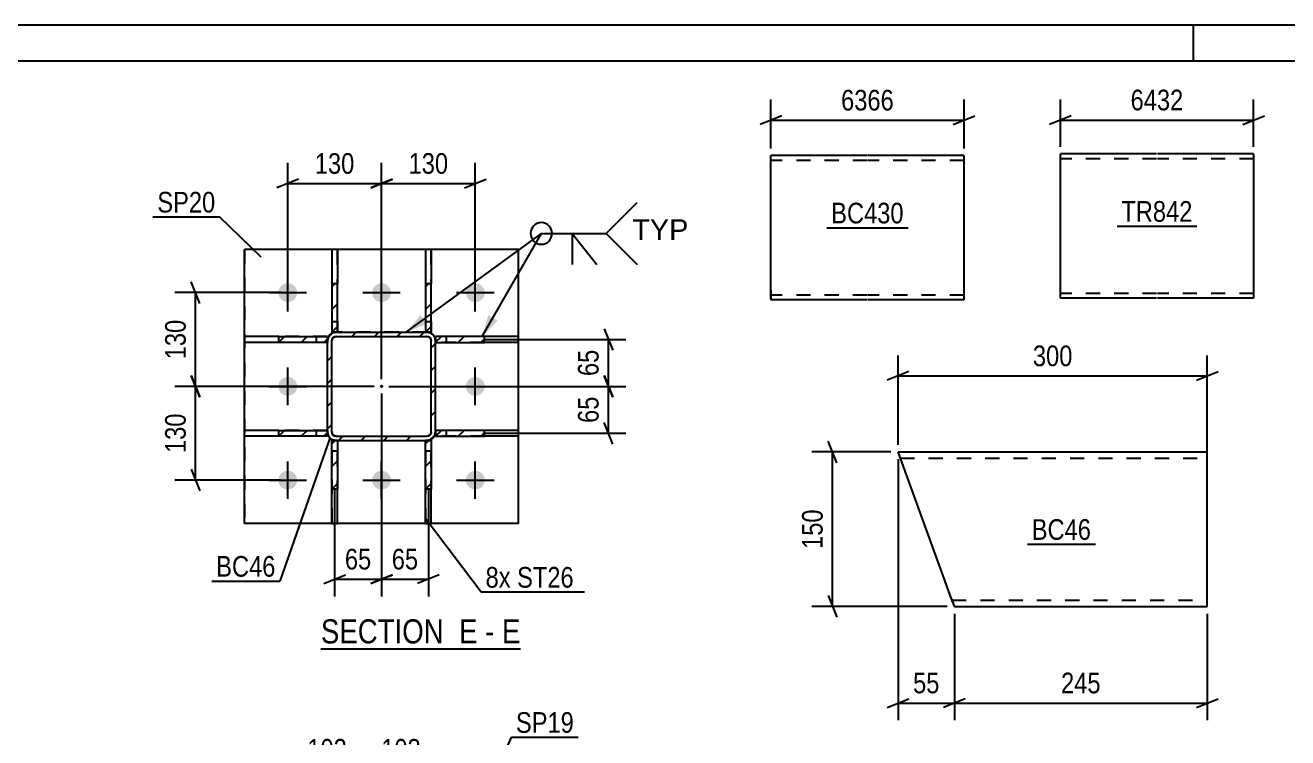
# Model space of a CAD drawing. Header units: millimetres. Extents: x 0 to 841, y 0 to 594.
# Drawn here: x 469.1 to 644.1, y 495.2 to 594 of the extents above; entities that cross this region are included whole.
import ezdxf

# ---------------------------------------------------------------- set-up
doc = ezdxf.new("R2010")
doc.units = ezdxf.units.MM
doc.linetypes.add('DXK_LINE_DOT2', pattern=[3.9198, 1.9599, -1.9599])
doc.linetypes.add('DXK_LINE_DOT3', pattern=[5.9187, 2.979, -0.9799, 0.9799, -0.9799])
doc.styles.add('Arial', font='ARIAL.TTF', dxfattribs={"height": 0.2})
doc.styles.add('Arial Narrow', font='ARIALN.TTF', dxfattribs={"height": 0.2})

# ---------------------------------------------------------------- blocks, each defined once
blk = doc.blocks.new('Unknown-761545952-1128 - 13924')
at = {"color": 5, "linetype": 'Continuous'}
for p, q in [((841, 594), (0, 594)), ((631, 589), (631, 594)), ((836, 589), (5, 589))]:
    blk.add_line(p, q, dxfattribs=at)
blk = doc.blocks.new('Unknown-761545952-13 - 2339')
at = {"color": 6, "linetype": 'Continuous'}
blk.add_line((510.06, 507.53), (537.7, 507.53), dxfattribs=at)
at = {"color": 0, "linetype": 'Continuous'}
for points in [[(528.17, 508.28), (528.17, 511.78), (510.06, 511.78), (510.06, 508.28)], [(531.77, 508.28), (531.77, 511.78), (529.22, 511.78), (529.22, 508.28)], [(534.1, 508.28), (534.1, 511.78), (532.82, 511.78), (532.82, 508.28)], [(537.7, 508.28), (537.7, 511.78), (535.15, 511.78), (535.15, 508.28)]]:
    blk.add_wipeout(points, dxfattribs=at)
at = {"color": 7, "linetype": 'Continuous', "style": 'Arial Narrow'}
for s, p in [('SECTION ', (510.06, 508.28)), ('E', (529.22, 508.28)), ('E', (535.15, 508.28)), ('-', (532.82, 508.28))]:
    blk.add_text(s, height=3.34, dxfattribs=at).set_placement(p)
blk = doc.blocks.new('Part-761545952-2390 - 2339')
at = {"linetype": 'Continuous'}
h = blk.add_hatch(dxfattribs=at)
h.set_pattern_fill('', scale=0.7, style=0, pattern_type=0)
h.set_pattern_definition([(45, (524.5554, 551.424), (-1.57154, 1.57154), [])])
h.paths.add_polyline_path([(524.56, 558.18), (524.56, 551.42), (525.36, 551.42), (525.36, 558.18)])
at = {"color": 2, "linetype": 'Continuous'}
for p, q in [((525.36, 562.92), (524.56, 562.92)), ((524.56, 562.92), (524.56, 558.18)), ((525.36, 562.92), (525.36, 558.18)), ((524.56, 558.18), (524.56, 551.42)), ((524.56, 558.18), (525.36, 558.18)), ((525.36, 551.42), (525.36, 558.18)), ((524.56, 551.42), (524.56, 551.42)), ((524.56, 551.42), (525.36, 551.42)), ((525.36, 551.42), (525.36, 551.42))]:
    blk.add_line(p, q, dxfattribs=at)
at = {"color": 7, "linetype": 'DXK_LINE_DOT2'}
for p, q in [((524.56, 562.92), (524.56, 551.42)), ((525.36, 552.92), (525.36, 562.92)), ((524.56, 552.92), (525.36, 552.92)), ((525.36, 551.42), (524.56, 551.42)), ((525.36, 552.92), (525.36, 551.42)), ((525.36, 551.42), (525.36, 551.42))]:
    blk.add_line(p, q, dxfattribs=at)
blk = doc.blocks.new('Part-761545952-2365 - 2339')
at = {"linetype": 'Continuous'}
h = blk.add_hatch(dxfattribs=at)
h.set_pattern_fill('', scale=0.7, style=0, pattern_type=0)
h.set_pattern_definition([(45, (525.9555, 550.0238), (-1.57154, 1.57154), [])])
h.paths.add_polyline_path([(525.96, 550.82), (525.96, 550.02), (532.72, 550.02), (532.72, 550.82)])
at = {"color": 2, "linetype": 'Continuous'}
for p, q in [((525.96, 550.82), (525.96, 550.82)), ((532.72, 550.82), (525.96, 550.82)), ((525.96, 550.82), (525.96, 550.02)), ((525.96, 550.02), (525.96, 550.02)), ((525.96, 550.02), (532.72, 550.02)), ((537.46, 550.82), (532.72, 550.82)), ((532.72, 550.02), (532.72, 550.82)), ((537.46, 550.02), (532.72, 550.02)), ((537.46, 550.02), (537.46, 550.82))]:
    blk.add_line(p, q, dxfattribs=at)
at = {"color": 7, "linetype": 'DXK_LINE_DOT2'}
for p, q in [((532.72, 550.82), (525.96, 550.82)), ((525.96, 550.82), (525.96, 550.02)), ((532.72, 550.02), (525.96, 550.02)), ((527.46, 550.02), (527.46, 550.82))]:
    blk.add_line(p, q, dxfattribs=at)
blk = doc.blocks.new('Part-761545952-2434 - 2339')
at = {"linetype": 'Continuous'}
h = blk.add_hatch(dxfattribs=at)
h.set_pattern_fill('', scale=0.7, style=0, pattern_type=0)
h.set_pattern_definition([(45, (511.6962, 551.3325), (-1.57154, 1.57154), [])])
h.paths.add_polyline_path([(512.16, 551.42), (511.7, 551.33), (511.31, 551.07), (511.05, 550.68), (510.96, 550.22), (510.96, 537.62), (511.05, 537.16), (511.31, 536.78), (511.7, 536.52), (512.16, 536.42), (524.76, 536.42), (525.21, 536.52), (525.6, 536.78), (525.86, 537.16), (525.96, 537.62), (525.96, 550.22), (525.86, 550.68), (525.6, 551.07), (525.21, 551.33), (524.76, 551.42)])
h.paths.add_polyline_path([(524.76, 550.82), (524.99, 550.78), (525.18, 550.65), (525.31, 550.45), (525.36, 550.22), (525.36, 537.62), (525.31, 537.39), (525.18, 537.2), (524.99, 537.07), (524.76, 537.02), (512.16, 537.02), (511.93, 537.07), (511.73, 537.2), (511.6, 537.39), (511.56, 537.62), (511.56, 550.22), (511.6, 550.45), (511.73, 550.65), (511.93, 550.78), (512.16, 550.82)])
blk.add_hatch(color=246, dxfattribs=at).paths.add_polyline_path([(518.46, 543.82, -1), (518.46, 544.02, -1)])
at = {"color": 7, "linetype": 'DXK_LINE_DOT2'}
for p, q in [((511.7, 551.33), (512.16, 551.42)), ((524.76, 551.42), (512.16, 551.42)), ((524.76, 551.42), (525.21, 551.33)), ((510.96, 550.22), (511.05, 550.68)), ((510.96, 537.62), (510.96, 550.22)), ((511.6, 550.45), (511.56, 550.22)), ((511.56, 537.62), (511.56, 550.22)), ((511.73, 550.65), (511.6, 550.45)), ((511.93, 550.78), (511.73, 550.65)), ((512.16, 550.82), (511.93, 550.78)), ((512.16, 550.82), (524.76, 550.82)), ((524.99, 550.78), (524.76, 550.82)), ((525.18, 550.65), (524.99, 550.78)), ((525.31, 550.45), (525.18, 550.65)), ((525.36, 550.22), (525.31, 550.45)), ((525.36, 537.62), (525.36, 550.22)), ((525.86, 550.68), (525.96, 550.22)), ((525.96, 537.62), (525.96, 550.22)), ((511.05, 537.16), (510.96, 537.62)), ((511.56, 537.62), (511.6, 537.39)), ((511.6, 537.39), (511.73, 537.2)), ((525.18, 537.2), (525.31, 537.39)), ((525.31, 537.39), (525.36, 537.62)), ((525.96, 537.62), (525.86, 537.16)), ((512.16, 536.42), (511.7, 536.52)), ((511.73, 537.2), (511.93, 537.07)), ((511.93, 537.07), (512.16, 537.02)), ((512.16, 537.02), (524.76, 537.02)), ((512.16, 536.42), (524.76, 536.42)), ((524.76, 537.02), (524.99, 537.07)), ((525.21, 536.52), (524.76, 536.42)), ((524.99, 537.07), (525.18, 537.2))]:
    blk.add_line(p, q, dxfattribs=at)
at = {"color": 2, "linetype": 'Continuous'}
for p, q in [((512.16, 551.42), (511.7, 551.33)), ((512.16, 551.42), (512.16, 551.42)), ((512.16, 551.42), (524.76, 551.42)), ((524.76, 551.42), (524.76, 551.42)), ((525.21, 551.33), (524.76, 551.42)), ((511.05, 550.68), (510.96, 550.22)), ((510.96, 550.22), (510.96, 550.22)), ((510.96, 537.62), (510.96, 550.22)), ((511.56, 550.22), (511.6, 550.45)), ((511.56, 550.22), (511.56, 550.22)), ((511.56, 537.62), (511.56, 550.22)), ((511.6, 550.45), (511.73, 550.65)), ((511.73, 550.65), (511.93, 550.78)), ((511.93, 550.78), (512.16, 550.82)), ((512.16, 550.82), (512.16, 550.82)), ((512.16, 550.82), (524.76, 550.82)), ((524.76, 550.82), (524.76, 550.82)), ((524.76, 550.82), (524.99, 550.78)), ((524.99, 550.78), (525.18, 550.65)), ((525.18, 550.65), (525.31, 550.45)), ((525.31, 550.45), (525.36, 550.22)), ((525.36, 550.22), (525.36, 550.22)), ((525.36, 537.62), (525.36, 550.22)), ((525.96, 550.22), (525.86, 550.68)), ((525.96, 550.22), (525.96, 550.22)), ((525.96, 537.62), (525.96, 550.22)), ((510.96, 537.62), (510.96, 537.62)), ((510.96, 537.62), (511.05, 537.16)), ((511.56, 537.62), (511.56, 537.62)), ((511.6, 537.39), (511.56, 537.62)), ((511.73, 537.2), (511.6, 537.39)), ((525.31, 537.39), (525.18, 537.2)), ((525.36, 537.62), (525.31, 537.39)), ((525.36, 537.62), (525.36, 537.62)), ((525.86, 537.16), (525.96, 537.62)), ((525.96, 537.62), (525.96, 537.62)), ((511.7, 536.52), (512.16, 536.42)), ((511.93, 537.07), (511.73, 537.2)), ((512.16, 537.02), (511.93, 537.07)), ((512.16, 537.02), (512.16, 537.02)), ((512.16, 537.02), (524.76, 537.02)), ((512.16, 536.42), (512.16, 536.42)), ((512.16, 536.42), (524.76, 536.42)), ((524.99, 537.07), (524.76, 537.02)), ((524.76, 537.02), (524.76, 537.02)), ((524.76, 536.42), (525.21, 536.52)), ((524.76, 536.42), (524.76, 536.42)), ((525.18, 537.2), (524.99, 537.07))]:
    blk.add_line(p, q, dxfattribs=at)
at = {"color": 7, "linetype": 'DXK_LINE_DOT3'}
blk.add_line((518.46, 543.92), (518.46, 543.92), dxfattribs=at)
at = {"color": 246, "linetype": 'DXK_LINE_DOT2'}
blk.add_line((518.46, 543.92), (518.46, 543.92), dxfattribs=at)
at = {"color": 246, "linetype": 'Continuous'}
blk.add_circle((518.46, 543.92), 0.1, dxfattribs=at)
at = {"color": 7, "linetype": 'DXK_LINE_DOT2'}
for centre, start, end in [((512.16, 550.22), 112.501, 157.501), ((524.76, 550.22), 22.501, 67.501), ((512.16, 537.62), 202.501, 247.501), ((524.76, 537.62), 292.501, 337.501)]:
    blk.add_arc(centre, 1.2, start, end, dxfattribs=at)
at = {"color": 2, "linetype": 'Continuous'}
for centre, start, end in [((512.16, 550.22), 112.501, 157.501), ((524.76, 550.22), 22.501, 67.501), ((512.16, 537.62), 202.501, 247.501), ((524.76, 537.62), 292.501, 337.501)]:
    blk.add_arc(centre, 1.2, start, end, dxfattribs=at)
blk = doc.blocks.new('Part-761545952-2370 - 2339')
at = {"linetype": 'Continuous'}
h = blk.add_hatch(dxfattribs=at)
h.set_pattern_fill('', scale=0.7, style=0, pattern_type=0)
h.set_pattern_definition([(45, (525.9557, 537.0243), (-1.57154, 1.57154), [])])
h.paths.add_polyline_path([(525.96, 537.82), (525.96, 537.02), (532.72, 537.02), (532.72, 537.82)])
at = {"color": 2, "linetype": 'Continuous'}
for p, q in [((525.96, 537.82), (525.96, 537.82)), ((532.72, 537.82), (525.96, 537.82)), ((525.96, 537.82), (525.96, 537.02)), ((537.46, 537.82), (532.72, 537.82)), ((532.72, 537.02), (532.72, 537.82)), ((537.46, 537.02), (537.46, 537.82)), ((525.96, 537.02), (525.96, 537.02)), ((525.96, 537.02), (532.72, 537.02)), ((537.46, 537.02), (532.72, 537.02))]:
    blk.add_line(p, q, dxfattribs=at)
at = {"color": 7, "linetype": 'DXK_LINE_DOT2'}
for p, q in [((532.72, 537.82), (525.96, 537.82)), ((525.96, 537.82), (525.96, 537.02)), ((527.46, 537.02), (527.46, 537.82)), ((532.72, 537.02), (525.96, 537.02))]:
    blk.add_line(p, q, dxfattribs=at)
blk = doc.blocks.new('Part-761545952-2375 - 2339')
at = {"linetype": 'Continuous'}
h = blk.add_hatch(dxfattribs=at)
h.set_pattern_fill('', scale=0.7, style=0, pattern_type=0)
h.set_pattern_definition([(45, (504.1955, 537.024), (-1.57154, 1.57154), [])])
h.paths.add_polyline_path([(504.2, 537.82), (504.2, 537.02), (510.96, 537.02), (510.96, 537.82)])
at = {"color": 2, "linetype": 'Continuous'}
for p, q in [((499.46, 537.02), (499.46, 537.82)), ((504.2, 537.82), (499.46, 537.82)), ((504.2, 537.02), (504.2, 537.82)), ((504.2, 537.82), (510.96, 537.82)), ((510.96, 537.82), (510.96, 537.82)), ((510.96, 537.82), (510.96, 537.02)), ((504.2, 537.02), (499.46, 537.02)), ((510.96, 537.02), (504.2, 537.02)), ((510.96, 537.02), (510.96, 537.02))]:
    blk.add_line(p, q, dxfattribs=at)
at = {"color": 7, "linetype": 'DXK_LINE_DOT2'}
for p, q in [((510.96, 537.82), (504.2, 537.82)), ((509.46, 537.02), (509.46, 537.82)), ((510.96, 537.02), (510.96, 537.82)), ((510.96, 537.02), (504.2, 537.02))]:
    blk.add_line(p, q, dxfattribs=at)
blk = doc.blocks.new('Part-761545952-2444 - 2339')
at = {"color": 2, "linetype": 'Continuous'}
for p, q in [((499.46, 562.92), (499.46, 562.92)), ((499.46, 524.92), (499.46, 562.92)), ((537.46, 562.92), (499.46, 562.92)), ((537.46, 524.92), (537.46, 562.92)), ((499.46, 524.92), (499.46, 524.92)), ((537.46, 524.92), (499.46, 524.92))]:
    blk.add_line(p, q, dxfattribs=at)
at = {"color": 7, "linetype": 'DXK_LINE_DOT2'}
for p, q in [((499.46, 562.92), (499.46, 524.92)), ((537.46, 562.92), (537.46, 562.92)), ((537.46, 524.92), (537.46, 562.92)), ((537.46, 524.92), (537.46, 524.92))]:
    blk.add_line(p, q, dxfattribs=at)
blk = doc.blocks.new('Part-761545952-2380 - 2339')
at = {"linetype": 'Continuous'}
h = blk.add_hatch(dxfattribs=at)
h.set_pattern_fill('', scale=0.7, style=0, pattern_type=0)
h.set_pattern_definition([(45, (504.1953, 550.0234), (-1.57154, 1.57154), [])])
h.paths.add_polyline_path([(504.2, 550.82), (504.2, 550.02), (510.96, 550.02), (510.96, 550.82)])
at = {"color": 2, "linetype": 'Continuous'}
for p, q in [((499.46, 550.02), (499.46, 550.82)), ((504.2, 550.82), (499.46, 550.82)), ((504.2, 550.02), (499.46, 550.02)), ((504.2, 550.02), (504.2, 550.82)), ((504.2, 550.82), (510.96, 550.82)), ((510.96, 550.02), (504.2, 550.02)), ((510.96, 550.82), (510.96, 550.82)), ((510.96, 550.82), (510.96, 550.02)), ((510.96, 550.02), (510.96, 550.02))]:
    blk.add_line(p, q, dxfattribs=at)
at = {"color": 7, "linetype": 'DXK_LINE_DOT2'}
for p, q in [((510.96, 550.82), (504.2, 550.82)), ((510.96, 550.02), (504.2, 550.02)), ((509.46, 550.02), (509.46, 550.82)), ((510.96, 550.02), (510.96, 550.82))]:
    blk.add_line(p, q, dxfattribs=at)
blk = doc.blocks.new('Part-761545952-2401 - 2339')
at = {"linetype": 'Continuous'}
h = blk.add_hatch(dxfattribs=at)
h.set_pattern_fill('', scale=0.7, style=0, pattern_type=0)
h.set_pattern_definition([(45, (524.5558, 529.6642), (-1.57154, 1.57154), [])])
h.paths.add_polyline_path([(524.56, 536.42), (524.56, 529.66), (525.36, 529.66), (525.36, 536.42)])
at = {"color": 2, "linetype": 'Continuous'}
for p, q in [((524.56, 536.42), (524.56, 536.42)), ((524.56, 529.66), (524.56, 536.42)), ((524.56, 536.42), (525.36, 536.42)), ((525.36, 536.42), (525.36, 536.42)), ((525.36, 536.42), (525.36, 529.66)), ((524.56, 524.92), (524.56, 529.66)), ((525.36, 529.66), (524.56, 529.66)), ((525.36, 524.92), (525.36, 529.66)), ((524.56, 524.92), (525.36, 524.92))]:
    blk.add_line(p, q, dxfattribs=at)
at = {"color": 7, "linetype": 'DXK_LINE_DOT2'}
for p, q in [((524.56, 534.92), (524.56, 536.42)), ((525.36, 536.42), (524.56, 536.42)), ((525.36, 524.92), (525.36, 536.42)), ((525.36, 534.92), (524.56, 534.92)), ((524.56, 534.92), (524.56, 524.92))]:
    blk.add_line(p, q, dxfattribs=at)
blk = doc.blocks.new('Part-761545952-2385 - 2339')
at = {"linetype": 'Continuous'}
h = blk.add_hatch(dxfattribs=at)
h.set_pattern_fill('', scale=0.7, style=0, pattern_type=0)
h.set_pattern_definition([(45, (511.5554, 551.4238), (-1.57154, 1.57154), [])])
h.paths.add_polyline_path([(511.56, 558.18), (511.56, 551.42), (512.36, 551.42), (512.36, 558.18)])
at = {"color": 2, "linetype": 'Continuous'}
for p, q in [((512.36, 562.92), (511.56, 562.92)), ((511.56, 562.92), (511.56, 558.18)), ((512.36, 562.92), (512.36, 558.18)), ((511.56, 558.18), (511.56, 551.42)), ((511.56, 558.18), (512.36, 558.18)), ((512.36, 551.42), (512.36, 558.18)), ((511.56, 551.42), (511.56, 551.42)), ((511.56, 551.42), (512.36, 551.42)), ((512.36, 551.42), (512.36, 551.42))]:
    blk.add_line(p, q, dxfattribs=at)
at = {"color": 7, "linetype": 'DXK_LINE_DOT2'}
for p, q in [((511.56, 562.92), (511.56, 551.42)), ((512.36, 552.92), (512.36, 562.92)), ((511.56, 552.92), (512.36, 552.92)), ((512.36, 551.42), (511.56, 551.42)), ((512.36, 552.92), (512.36, 551.42)), ((512.36, 551.42), (512.36, 551.42))]:
    blk.add_line(p, q, dxfattribs=at)
blk = doc.blocks.new('Part-761545952-2395 - 2339')
at = {"linetype": 'Continuous'}
h = blk.add_hatch(dxfattribs=at)
h.set_pattern_fill('', scale=0.7, style=0, pattern_type=0)
h.set_pattern_definition([(45, (511.5558, 529.664), (-1.57154, 1.57154), [])])
h.paths.add_polyline_path([(511.56, 536.42), (511.56, 529.66), (512.36, 529.66), (512.36, 536.42)])
at = {"color": 2, "linetype": 'Continuous'}
for p, q in [((511.56, 536.42), (511.56, 536.42)), ((511.56, 529.66), (511.56, 536.42)), ((511.56, 536.42), (512.36, 536.42)), ((512.36, 536.42), (512.36, 536.42)), ((512.36, 536.42), (512.36, 529.66)), ((511.56, 524.92), (511.56, 529.66)), ((512.36, 529.66), (511.56, 529.66)), ((512.36, 524.92), (512.36, 529.66)), ((511.56, 524.92), (512.36, 524.92))]:
    blk.add_line(p, q, dxfattribs=at)
at = {"color": 7, "linetype": 'DXK_LINE_DOT2'}
for p, q in [((511.56, 534.92), (511.56, 536.42)), ((512.36, 536.42), (511.56, 536.42)), ((512.36, 524.92), (512.36, 536.42)), ((512.36, 534.92), (511.56, 534.92)), ((511.56, 534.92), (511.56, 524.92))]:
    blk.add_line(p, q, dxfattribs=at)
blk = doc.blocks.new('Bolt-761545952-2409 - 2339')
at = {"linetype": 'Continuous'}
for points in [[(505.46, 558.22, -1), (505.46, 555.62, -1)], [(518.46, 558.22, -1), (518.46, 555.62, -1)], [(531.46, 558.22, -1), (531.46, 555.62, -1)], [(505.46, 545.22, -1), (505.46, 542.62, -1)], [(531.46, 545.22, -1), (531.46, 542.62, -1)], [(505.46, 532.22, -1), (505.46, 529.62, -1)], [(518.46, 532.22, -1), (518.46, 529.62, -1)], [(531.46, 532.22, -1), (531.46, 529.62, -1)]]:
    blk.add_hatch(color=1, dxfattribs=at).paths.add_polyline_path(points)
at = {"color": 1, "linetype": 'Continuous'}
for p, q in [((505.46, 554.32), (505.46, 559.52)), ((518.46, 554.32), (518.46, 559.52)), ((531.46, 554.32), (531.46, 559.52)), ((502.86, 556.92), (508.06, 556.92)), ((515.86, 556.92), (521.06, 556.92)), ((528.86, 556.92), (534.06, 556.92)), ((505.46, 541.32), (505.46, 546.52)), ((531.46, 541.32), (531.46, 546.52)), ((502.86, 543.92), (508.06, 543.92)), ((528.86, 543.92), (534.06, 543.92)), ((505.46, 528.32), (505.46, 533.52)), ((518.46, 528.32), (518.46, 533.52)), ((531.46, 528.32), (531.46, 533.52)), ((502.86, 530.92), (508.06, 530.92)), ((515.86, 530.92), (521.06, 530.92)), ((528.86, 530.92), (534.06, 530.92))]:
    blk.add_line(p, q, dxfattribs=at)
blk = doc.blocks.new('Part-761545952-2839 - 2834')
at = {"color": 2, "linetype": 'Continuous'}
for p, q in [((590.07, 534.83), (590.06, 534.83)), ((590.06, 534.83), (632.92, 534.83)), ((597.48, 514.46), (590.06, 534.83)), ((632.92, 534.83), (632.92, 534.83)), ((632.92, 513.4), (632.92, 534.83)), ((597.82, 513.53), (597.48, 514.46)), ((597.86, 513.4), (597.82, 513.53)), ((597.86, 513.4), (597.86, 513.4)), ((597.86, 513.4), (632.92, 513.4)), ((632.92, 513.4), (632.92, 513.4))]:
    blk.add_line(p, q, dxfattribs=at)
at = {"color": 7, "linetype": 'DXK_LINE_DOT2'}
for p, q in [((590.07, 534.83), (632.92, 534.83)), ((590.38, 533.98), (632.92, 533.98)), ((590.38, 533.98), (632.92, 533.98)), ((590.38, 533.98), (590.38, 533.98)), ((632.92, 513.4), (632.92, 534.83)), ((632.92, 533.98), (632.92, 533.98)), ((597.24, 515.12), (597.24, 515.12)), ((597.24, 515.12), (597.24, 515.12)), ((597.48, 514.46), (597.68, 513.91)), ((597.55, 514.26), (632.92, 514.26)), ((597.55, 514.26), (632.92, 514.26)), ((597.55, 514.26), (597.55, 514.26)), ((597.86, 513.4), (632.92, 513.4)), ((597.86, 513.4), (597.86, 513.4)), ((632.92, 514.26), (632.92, 514.26))]:
    blk.add_line(p, q, dxfattribs=at)
blk = doc.blocks.new('Part-761545952-4842 - 4837')
at = {"color": 2, "linetype": 'Continuous'}
for p, q in [((625.9, 576.15), (612.56, 576.15)), ((612.56, 557.48), (612.56, 576.15)), ((639.33, 576.15), (626, 576.15)), ((639.33, 576.15), (639.33, 556.15)), ((612.56, 556.15), (612.56, 557.48)), ((625.9, 556.15), (612.56, 556.15)), ((639.33, 556.15), (626, 556.15))]:
    blk.add_line(p, q, dxfattribs=at)
at = {"color": 7, "linetype": 'DXK_LINE_DOT2'}
for p, q in [((625.9, 575.48), (612.56, 575.48)), ((639.33, 575.48), (626, 575.48)), ((612.56, 556.25), (612.56, 557.48)), ((612.56, 556.82), (612.56, 556.87)), ((625.9, 556.82), (612.56, 556.82)), ((639.33, 556.82), (626, 556.82)), ((639.33, 556.82), (639.33, 556.87))]:
    blk.add_line(p, q, dxfattribs=at)
blk = doc.blocks.new('Part-761545952-6386 - 6381')
at = {"color": 2, "linetype": 'Continuous'}
for p, q in [((585.76, 575.92), (572.43, 575.92)), ((572.43, 557.26), (572.43, 575.92)), ((599.19, 575.92), (585.86, 575.92)), ((599.19, 575.92), (599.19, 555.92)), ((572.43, 557.26), (572.43, 555.92)), ((585.76, 555.92), (572.43, 555.92)), ((599.19, 555.92), (585.86, 555.92))]:
    blk.add_line(p, q, dxfattribs=at)
at = {"color": 7, "linetype": 'DXK_LINE_DOT2'}
for p, q in [((585.76, 575.26), (572.43, 575.26)), ((599.19, 575.26), (585.86, 575.26)), ((572.43, 556.03), (572.43, 557.26)), ((572.43, 556.59), (572.43, 556.64)), ((585.76, 556.59), (572.43, 556.59)), ((599.19, 556.59), (585.86, 556.59)), ((599.19, 556.59), (599.19, 556.64))]:
    blk.add_line(p, q, dxfattribs=at)
blk = doc.blocks.new('StraightDimension-761545952-7847 - 2339')
at = {"color": 7, "linetype": 'Continuous'}
for p, q in [((518.46, 544.92), (518.46, 574.9)), ((531.46, 557.92), (531.46, 574.9)), ((519.96, 572.65), (516.96, 571.45)), ((529.96, 571.45), (532.96, 572.65)), ((518.46, 572.05), (531.46, 572.05))]:
    blk.add_line(p, q, dxfattribs=at)
at = {"color": 0}
blk.add_wipeout([(528.3, 572.8), (528.3, 577), (521.61, 577), (521.61, 572.8)], dxfattribs=at)
at = {"color": 3, "style": 'Arial Narrow'}
blk.add_text('130', height=2.863, dxfattribs=at).set_placement((522.21, 573.4))
blk = doc.blocks.new('StraightDimension-761545952-7898 - 2339')
at = {"color": 7, "linetype": 'Continuous'}
for p, q in [((493.27, 555.42), (492.07, 558.42)), ((504.46, 556.92), (489.82, 556.92)), ((492.67, 543.92), (492.67, 556.92)), ((492.07, 545.42), (493.27, 542.42)), ((517.46, 543.92), (489.82, 543.92))]:
    blk.add_line(p, q, dxfattribs=at)
at = {"color": 0}
blk.add_wipeout([(491.92, 553.77), (487.72, 553.77), (487.72, 547.08), (491.92, 547.08)], dxfattribs=at)
at = {"color": 3, "style": 'Arial Narrow'}
blk.add_text('130', height=2.863, rotation=90.0002, dxfattribs=at).set_placement((491.32, 547.68))
blk = doc.blocks.new('StraightDimension-761545952-7848 - 2339')
at = {"color": 7, "linetype": 'Continuous'}
for p, q in [((505.46, 557.92), (505.46, 574.9)), ((518.46, 544.92), (518.46, 574.9)), ((506.96, 572.65), (503.96, 571.45)), ((516.96, 571.45), (519.96, 572.65)), ((505.46, 572.05), (518.46, 572.05))]:
    blk.add_line(p, q, dxfattribs=at)
at = {"color": 0}
blk.add_wipeout([(515.3, 572.8), (515.3, 577), (508.61, 577), (508.61, 572.8)], dxfattribs=at)
at = {"color": 3, "style": 'Arial Narrow'}
blk.add_text('130', height=2.863, dxfattribs=at).set_placement((509.21, 573.4))
blk = doc.blocks.new('StraightDimension-761545952-7899 - 2339')
at = {"color": 7, "linetype": 'Continuous'}
for p, q in [((493.27, 542.42), (492.07, 545.42)), ((517.46, 543.92), (489.82, 543.92)), ((492.67, 530.92), (492.67, 543.92)), ((492.07, 532.42), (493.27, 529.42)), ((504.46, 530.92), (489.82, 530.92))]:
    blk.add_line(p, q, dxfattribs=at)
at = {"color": 0}
blk.add_wipeout([(491.92, 540.77), (487.72, 540.77), (487.72, 534.08), (491.92, 534.08)], dxfattribs=at)
at = {"color": 3, "style": 'Arial Narrow'}
blk.add_text('130', height=2.863, rotation=90.0002, dxfattribs=at).set_placement((491.32, 534.68))
blk = doc.blocks.new('StraightDimension-761545952-23137 - 2339')
at = {"color": 7, "linetype": 'Continuous'}
for p, q in [((549.3, 551.92), (550.5, 548.92)), ((532.71, 550.42), (552.3, 550.42)), ((549.9, 543.92), (549.9, 550.42)), ((550.5, 542.42), (549.3, 545.42)), ((519.46, 543.92), (552.3, 543.92))]:
    blk.add_line(p, q, dxfattribs=at)
at = {"color": 0}
blk.add_wipeout([(549.15, 549.6), (544.95, 549.6), (544.95, 544.75), (549.15, 544.75)], dxfattribs=at)
at = {"color": 3, "style": 'Arial Narrow'}
blk.add_text('65', height=2.863, rotation=90.0002, dxfattribs=at).set_placement((548.55, 545.35))
blk = doc.blocks.new('StraightDimension-761545952-23138 - 2339')
at = {"color": 7, "linetype": 'Continuous'}
for p, q in [((549.3, 545.42), (550.5, 542.42)), ((519.46, 543.92), (552.3, 543.92)), ((549.9, 537.42), (549.9, 543.92)), ((532.71, 537.42), (552.3, 537.42)), ((550.5, 535.92), (549.3, 538.92))]:
    blk.add_line(p, q, dxfattribs=at)
at = {"color": 0}
blk.add_wipeout([(549.15, 543.1), (544.95, 543.1), (544.95, 538.25), (549.15, 538.25)], dxfattribs=at)
at = {"color": 3, "style": 'Arial Narrow'}
blk.add_text('65', height=2.863, rotation=90.0002, dxfattribs=at).set_placement((548.55, 538.85))
blk = doc.blocks.new('StraightDimension-761545952-23164 - 2339')
at = {"color": 7, "linetype": 'Continuous'}
for p, q in [((518.46, 542.92), (518.46, 514.78)), ((524.96, 529.67), (524.96, 514.78)), ((516.96, 516.58), (519.96, 517.78)), ((518.46, 517.18), (524.96, 517.18)), ((526.46, 517.78), (523.46, 516.58))]:
    blk.add_line(p, q, dxfattribs=at)
at = {"color": 0}
blk.add_wipeout([(524.13, 517.93), (524.13, 522.13), (519.28, 522.13), (519.28, 517.93)], dxfattribs=at)
at = {"color": 3, "style": 'Arial Narrow'}
blk.add_text('65', height=2.863, dxfattribs=at).set_placement((519.88, 518.53))
blk = doc.blocks.new('StraightDimension-761545952-23165 - 2339')
at = {"color": 7, "linetype": 'Continuous'}
for p, q in [((518.46, 542.92), (518.46, 514.78)), ((511.96, 529.67), (511.96, 514.78)), ((510.46, 516.58), (513.46, 517.78)), ((511.96, 517.18), (518.46, 517.18)), ((519.96, 517.78), (516.96, 516.58))]:
    blk.add_line(p, q, dxfattribs=at)
at = {"color": 0}
blk.add_wipeout([(517.63, 517.93), (517.63, 522.13), (512.78, 522.13), (512.78, 517.93)], dxfattribs=at)
at = {"color": 3, "style": 'Arial Narrow'}
blk.add_text('65', height=2.863, dxfattribs=at).set_placement((513.38, 518.53))
blk = doc.blocks.new('StraightDimension-761545952-13620 - 3570')
at = {"color": 7, "linetype": 'Continuous'}
for p, q in [((505.79, 479.41), (505.79, 493.66)), ((516.04, 469.16), (516.04, 493.66)), ((504.29, 490.21), (507.29, 491.41)), ((505.79, 490.81), (516.04, 490.81)), ((517.54, 491.41), (514.54, 490.21))]:
    blk.add_line(p, q, dxfattribs=at)
at = {"color": 0}
blk.add_wipeout([(514.26, 491.56), (514.26, 495.76), (507.57, 495.76), (507.57, 491.56)], dxfattribs=at)
at = {"color": 3, "style": 'Arial Narrow'}
blk.add_text('102', height=2.863, dxfattribs=at).set_placement((508.17, 492.16))
blk = doc.blocks.new('StraightDimension-761545952-13619 - 3570')
at = {"color": 7, "linetype": 'Continuous'}
for p, q in [((516.04, 469.16), (516.04, 493.66)), ((526.29, 479.41), (526.29, 493.66)), ((514.54, 490.21), (517.54, 491.41)), ((516.04, 490.81), (526.29, 490.81)), ((527.79, 491.41), (524.79, 490.21))]:
    blk.add_line(p, q, dxfattribs=at)
at = {"color": 0}
blk.add_wipeout([(524.51, 491.56), (524.51, 495.76), (517.82, 495.76), (517.82, 491.56)], dxfattribs=at)
at = {"color": 3, "style": 'Arial Narrow'}
blk.add_text('103', height=2.863, dxfattribs=at).set_placement((518.42, 492.16))
blk = doc.blocks.new('StraightDimension-761545952-2855 - 2834')
at = {"color": 7, "linetype": 'Continuous'}
for p, q in [((590.07, 533.83), (590.07, 497.61)), ((597.86, 512.4), (597.86, 497.61)), ((588.57, 499.41), (591.57, 500.61)), ((599.36, 500.61), (596.36, 499.41)), ((590.07, 500.01), (597.86, 500.01))]:
    blk.add_line(p, q, dxfattribs=at)
at = {"color": 0}
blk.add_wipeout([(596.39, 500.76), (596.39, 504.96), (591.54, 504.96), (591.54, 500.76)], dxfattribs=at)
at = {"color": 3, "style": 'Arial Narrow'}
blk.add_text('55', height=2.863, dxfattribs=at).set_placement((592.14, 501.36))
blk = doc.blocks.new('StraightDimension-761545952-2841 - 2834')
at = {"color": 7, "linetype": 'Continuous'}
for p, q in [((590.07, 535.83), (590.07, 548.22)), ((632.92, 525.12), (632.92, 548.22)), ((591.57, 545.97), (588.57, 544.77)), ((590.07, 545.37), (632.92, 545.37)), ((631.42, 544.77), (634.42, 545.97))]:
    blk.add_line(p, q, dxfattribs=at)
at = {"color": 0}
blk.add_wipeout([(614.84, 546.12), (614.84, 550.32), (608.15, 550.32), (608.15, 546.12)], dxfattribs=at)
at = {"color": 3, "style": 'Arial Narrow'}
blk.add_text('300', height=2.863, dxfattribs=at).set_placement((608.75, 546.72))
blk = doc.blocks.new('StraightDimension-761545952-2874 - 2834')
at = {"color": 7, "linetype": 'Continuous'}
for p, q in [((597.86, 512.4), (597.86, 497.61)), ((632.92, 512.4), (632.92, 497.61)), ((599.36, 500.61), (596.36, 499.41)), ((631.42, 499.41), (634.42, 500.61)), ((597.86, 500.01), (632.92, 500.01))]:
    blk.add_line(p, q, dxfattribs=at)
at = {"color": 0}
blk.add_wipeout([(618.74, 500.76), (618.74, 504.96), (612.05, 504.96), (612.05, 500.76)], dxfattribs=at)
at = {"color": 3, "style": 'Arial Narrow'}
blk.add_text('245', height=2.863, dxfattribs=at).set_placement((612.65, 501.36))
blk = doc.blocks.new('StraightDimension-761545952-2892 - 2834')
at = {"color": 7, "linetype": 'Continuous'}
for p, q in [((581.56, 533.33), (580.36, 536.33)), ((589.07, 534.83), (578.11, 534.83)), ((580.96, 513.4), (580.96, 534.83)), ((580.36, 514.9), (581.56, 511.9)), ((596.86, 513.4), (578.11, 513.4))]:
    blk.add_line(p, q, dxfattribs=at)
at = {"color": 0}
blk.add_wipeout([(580.21, 527.46), (576.01, 527.46), (576.01, 520.78), (580.21, 520.78)], dxfattribs=at)
at = {"color": 3, "style": 'Arial Narrow'}
blk.add_text('150', height=2.863, rotation=90.0002, dxfattribs=at).set_placement((579.61, 521.38))
blk = doc.blocks.new('StraightDimension-761545952-4848 - 4837')
at = {"color": 7, "linetype": 'Continuous'}
for p, q in [((612.56, 577.15), (612.56, 583.7)), ((639.33, 577.15), (639.33, 583.7)), ((614.06, 581.45), (611.06, 580.25)), ((637.83, 580.25), (640.83, 581.45)), ((612.56, 580.85), (639.33, 580.85))]:
    blk.add_line(p, q, dxfattribs=at)
at = {"color": 0}
blk.add_wipeout([(630.2, 581.6), (630.2, 585.8), (621.69, 585.8), (621.69, 581.6)], dxfattribs=at)
at = {"color": 3, "style": 'Arial Narrow'}
blk.add_text('6432', height=2.863, dxfattribs=at).set_placement((622.29, 582.2))
blk = doc.blocks.new('StraightDimension-761545952-6392 - 6381')
at = {"color": 7, "linetype": 'Continuous'}
for p, q in [((572.43, 576.92), (572.43, 583.68)), ((599.2, 576.92), (599.2, 583.68)), ((573.93, 581.43), (570.93, 580.23)), ((597.7, 580.23), (600.7, 581.43)), ((572.43, 580.83), (599.2, 580.83))]:
    blk.add_line(p, q, dxfattribs=at)
at = {"color": 0}
blk.add_wipeout([(590.07, 581.58), (590.07, 585.78), (581.56, 585.78), (581.56, 581.58)], dxfattribs=at)
at = {"color": 3, "style": 'Arial Narrow'}
blk.add_text('6366', height=2.863, dxfattribs=at).set_placement((582.16, 582.18))
blk = doc.blocks.new('Mark-761545952-2430 - 2339')
at = {"color": 0}
blk.add_wipeout([(503.76, 517.53), (503.76, 520.53), (495.54, 520.53), (495.54, 517.53)], dxfattribs=at)
blk.add_wipeout([(503.76, 517.53), (503.76, 520.53), (495.54, 520.53), (495.54, 517.53)], dxfattribs=at)
at = {"color": 30, "linetype": 'Continuous'}
for p in [(511.28, 536.75), (494.94, 516.93)]:
    blk.add_line(p, (504.36, 516.93), dxfattribs=at)
at = {"color": 3, "style": 'Arial Narrow'}
blk.add_text('BC46', height=2.863, dxfattribs=at).set_placement((495.54, 517.53))
blk = doc.blocks.new('Mark-761545952-2440 - 2339')
at = {"color": 0}
blk.add_wipeout([(495.42, 568.03), (495.42, 571.03), (487.38, 571.03), (487.38, 568.03)], dxfattribs=at)
blk.add_wipeout([(495.42, 568.03), (495.42, 571.03), (487.38, 571.03), (487.38, 568.03)], dxfattribs=at)
at = {"color": 30, "linetype": 'Continuous'}
for p in [(486.78, 567.43), (501.78, 561.85)]:
    blk.add_line(p, (496.02, 567.43), dxfattribs=at)
at = {"color": 3, "style": 'Arial Narrow'}
blk.add_text('SP20', height=2.863, dxfattribs=at).set_placement((487.38, 568.03))
blk = doc.blocks.new('MarkSet-761545952-2658 - 2339')
at = {"color": 0}
for points in [[(536.35, 516.01), (536.35, 519.01), (532.88, 519.01), (532.88, 516.01)], [(545.1, 516.01), (545.1, 519.01), (537.25, 519.01), (537.25, 516.01)]]:
    blk.add_wipeout(points, dxfattribs=at)
for points in [[(536.35, 516.01), (536.35, 519.01), (532.88, 519.01), (532.88, 516.01)], [(545.1, 516.01), (545.1, 519.01), (537.25, 519.01), (537.25, 516.01)]]:
    blk.add_wipeout(points, dxfattribs=at)
at = {"color": 30, "linetype": 'Continuous'}
for p, q in [((524.64, 525.5), (532.28, 515.41)), ((532.28, 515.41), (546.6, 515.41))]:
    blk.add_line(p, q, dxfattribs=at)
at = {"color": 3, "style": 'Arial Narrow'}
for s, p in [('8x', (532.88, 516.01)), ('ST26', (537.25, 516.01))]:
    blk.add_text(s, height=2.863, dxfattribs=at).set_placement(p)
blk = doc.blocks.new('WeldMark-761545952-16630 - 2339')
at = {"linetype": 'Continuous'}
for points in [[(524.75, 552.59), (521.88, 551.42), (523.86, 553.8)], [(534.56, 553.05), (532.42, 550.82), (533.26, 553.8)]]:
    blk.add_hatch(color=30, dxfattribs=at).paths.add_polyline_path(points)
at = {"color": 30, "linetype": 'Continuous'}
for p, q in [((521.88, 551.42), (540.61, 565.13)), ((532.42, 550.82), (540.61, 565.13)), ((540.61, 565.13), (549.61, 565.13))]:
    blk.add_line(p, q, dxfattribs=at)
at = {"color": 3, "linetype": 'Continuous'}
for q in [(548.32, 560.84), (544.89, 560.84)]:
    blk.add_line((544.89, 565.13), q, dxfattribs=at)
for start, end in [(90, 270), (270, 90)]:
    blk.add_arc((540.61, 565.13), 1.5, start, end, dxfattribs=at)
at = {"color": 0, "linetype": 'Continuous'}
blk.add_wipeout([(560.98, 564.23), (560.98, 567.23), (553.21, 567.23), (553.21, 564.23)], dxfattribs=at)
blk.add_wipeout([(560.98, 564.23), (560.98, 567.23), (553.21, 567.23), (553.21, 564.23)], dxfattribs=at)
at = {"color": 3, "linetype": 'Continuous'}
for q in [(553.89, 569.41), (553.89, 560.84)]:
    blk.add_line((549.61, 565.13), q, dxfattribs=at)
at = {"color": 3, "linetype": 'Continuous', "style": 'Arial'}
blk.add_text('TYP', height=2.865, dxfattribs=at).set_placement((553.21, 564.23))
blk = doc.blocks.new('Mark-761545952-3610 - 3570')
at = {"color": 0}
blk.add_wipeout([(545.12, 495.88), (545.12, 498.88), (537.09, 498.88), (537.09, 495.88)], dxfattribs=at)
blk.add_wipeout([(545.12, 495.88), (545.12, 498.88), (537.09, 498.88), (537.09, 495.88)], dxfattribs=at)
at = {"color": 30, "linetype": 'Continuous'}
for p, q in [((531.27, 483.52), (536.49, 495.28)), ((536.49, 495.28), (545.72, 495.28))]:
    blk.add_line(p, q, dxfattribs=at)
at = {"color": 3, "style": 'Arial Narrow'}
blk.add_text('SP19', height=2.863, dxfattribs=at).set_placement((537.09, 495.88))
blk = doc.blocks.new('Mark-761545952-2837 - 2834')
at = {"color": 0}
blk.add_wipeout([(616.81, 522.64), (616.81, 525.64), (608.59, 525.64), (608.59, 522.64)], dxfattribs=at)
blk.add_wipeout([(616.81, 522.64), (616.81, 525.64), (608.59, 525.64), (608.59, 522.64)], dxfattribs=at)
at = {"color": 30, "linetype": 'Continuous'}
blk.add_line((607.99, 522.04), (617.41, 522.04), dxfattribs=at)
at = {"color": 3, "style": 'Arial Narrow'}
blk.add_text('BC46', height=2.863, dxfattribs=at).set_placement((608.59, 522.64))
blk = doc.blocks.new('Mark-761545952-4840 - 4837')
at = {"color": 0}
blk.add_wipeout([(630.88, 566.75), (630.88, 569.75), (621.01, 569.75), (621.01, 566.75)], dxfattribs=at)
blk.add_wipeout([(630.88, 566.75), (630.88, 569.75), (621.01, 569.75), (621.01, 566.75)], dxfattribs=at)
at = {"color": 30, "linetype": 'Continuous'}
blk.add_line((620.41, 566.15), (631.48, 566.15), dxfattribs=at)
at = {"color": 3, "style": 'Arial Narrow'}
blk.add_text('TR842', height=2.863, dxfattribs=at).set_placement((621.01, 566.75))
blk = doc.blocks.new('Mark-761545952-6384 - 6381')
at = {"color": 0}
blk.add_wipeout([(590.84, 566.52), (590.84, 569.52), (580.79, 569.52), (580.79, 566.52)], dxfattribs=at)
blk.add_wipeout([(590.84, 566.52), (590.84, 569.52), (580.79, 569.52), (580.79, 566.52)], dxfattribs=at)
at = {"color": 30, "linetype": 'Continuous'}
blk.add_line((580.19, 565.92), (591.44, 565.92), dxfattribs=at)
at = {"color": 3, "style": 'Arial Narrow'}
blk.add_text('BC430', height=2.863, dxfattribs=at).set_placement((580.79, 566.52))

msp = doc.modelspace()

# ---------------------------------------------------------------- block references
for name in ['Unknown-761545952-1128 - 13924', 'Part-761545952-6386 - 6381', 'Part-761545952-4842 - 4837', 'Part-761545952-2444 - 2339', 'Part-761545952-2385 - 2339', 'Part-761545952-2390 - 2339', 'Bolt-761545952-2409 - 2339', 'Part-761545952-2434 - 2339', 'Part-761545952-2380 - 2339', 'Part-761545952-2365 - 2339', 'Part-761545952-2375 - 2339', 'Part-761545952-2370 - 2339', 'Part-761545952-2395 - 2339', 'Part-761545952-2401 - 2339', 'Part-761545952-2839 - 2834']:
    msp.add_blockref(name, (0, 0))

# ---------------------------------------------------------------- next in the draw order: block references
for name in ['StraightDimension-761545952-6392 - 6381', 'StraightDimension-761545952-4848 - 4837', 'StraightDimension-761545952-7847 - 2339', 'Mark-761545952-2440 - 2339', 'Mark-761545952-6384 - 6381', 'Mark-761545952-4840 - 4837', 'StraightDimension-761545952-2855 - 2834', 'Unknown-761545952-13 - 2339', 'Mark-761545952-3610 - 3570', 'StraightDimension-761545952-13620 - 3570']:
    msp.add_blockref(name, (0, 0))

# ---------------------------------------------------------------- next in the draw order: block references
for name in ['StraightDimension-761545952-7898 - 2339', 'StraightDimension-761545952-2841 - 2834', 'StraightDimension-761545952-2874 - 2834', 'StraightDimension-761545952-13619 - 3570']:
    msp.add_blockref(name, (0, 0))

# ---------------------------------------------------------------- next in the draw order: block references
for name in ['StraightDimension-761545952-7848 - 2339', 'StraightDimension-761545952-2892 - 2834', 'Mark-761545952-2837 - 2834']:
    msp.add_blockref(name, (0, 0))

# ---------------------------------------------------------------- next in the draw order: block references
for name in ['StraightDimension-761545952-23137 - 2339', 'StraightDimension-761545952-7899 - 2339']:
    msp.add_blockref(name, (0, 0))

# ---------------------------------------------------------------- next in the draw order: block references
for name in ['WeldMark-761545952-16630 - 2339', 'StraightDimension-761545952-23138 - 2339']:
    msp.add_blockref(name, (0, 0))

# ---------------------------------------------------------------- next in the draw order: block references
msp.add_blockref('StraightDimension-761545952-23164 - 2339', (0, 0))

# ---------------------------------------------------------------- next in the draw order: block references
for name in ['StraightDimension-761545952-23165 - 2339', 'MarkSet-761545952-2658 - 2339']:
    msp.add_blockref(name, (0, 0))

# ---------------------------------------------------------------- next in the draw order: block references
msp.add_blockref('Mark-761545952-2430 - 2339', (0, 0))

doc.saveas('drawing.dxf')
